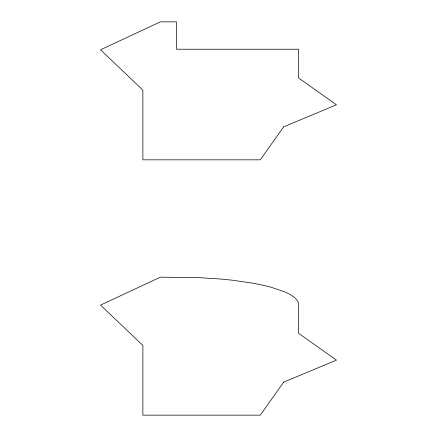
<?xml version="1.0" encoding="UTF-8"?>
<svg xmlns="http://www.w3.org/2000/svg" width="437" height="437" viewBox="0 0 437 437"><rect width="100%" height="100%" fill="white"/><g stroke="black" fill="none" stroke-linecap="round" stroke-linejoin="round"><path stroke-width="0.66" d="M283.679 126.817L260.261 159.833L142.877 159.833L142.877 90.137L100.554 49.785L160.374 21.85L176.455 21.85L176.455 49.223L298.635 49.223L298.635 77.999L336.446 104.809L283.679 126.817M283.679 382.135L260.261 415.15L142.877 415.15L142.877 345.454L100.554 305.102L160.374 277.167L198.688 277.626L221.428 279.09L232.571 280.226L253.465 283.291L262.85 285.186L271.311 287.289L284.984 291.971L290.059 294.467L293.921 297.007L296.597 299.558L298.143 302.082L298.635 304.54L298.635 333.322L336.446 360.126L283.679 382.135"/></g></svg>
